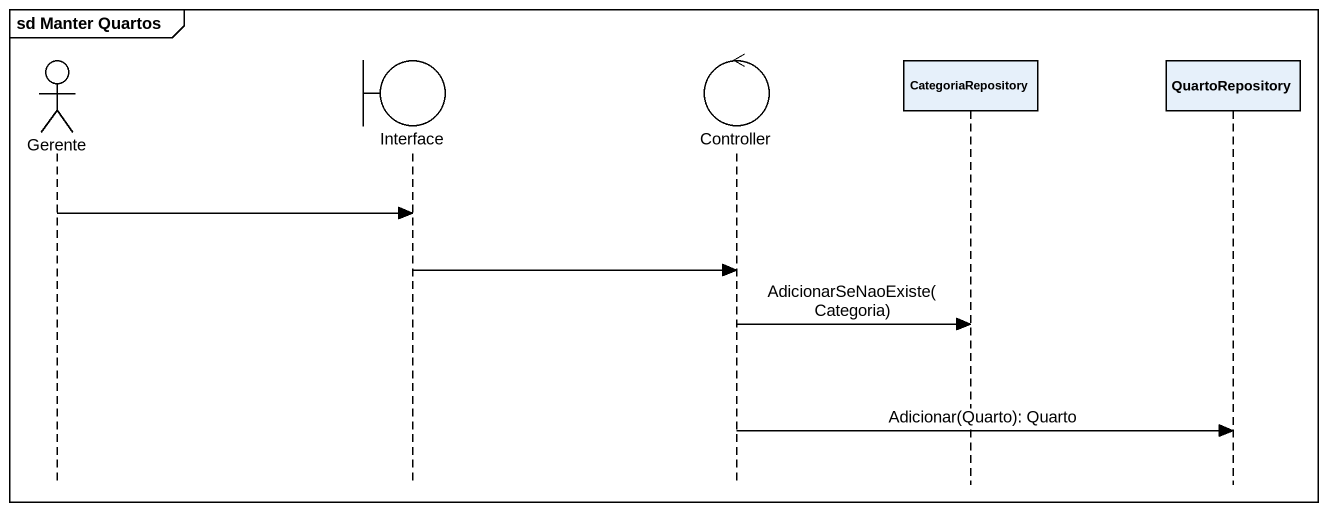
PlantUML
@startuml
mainframe sd Manter Quartos
hide footbox
actor Gerente
boundary "Interface" as Interface_
control Controller
participant CategoriaRepository
participant QuartoRepository

Gerente -> Interface_
Interface_ -> Controller
Controller -> CategoriaRepository : AdicionarSeNaoExiste(Categoria)
Controller -> QuartoRepository : Adicionar(Quarto): Quarto
@enduml
